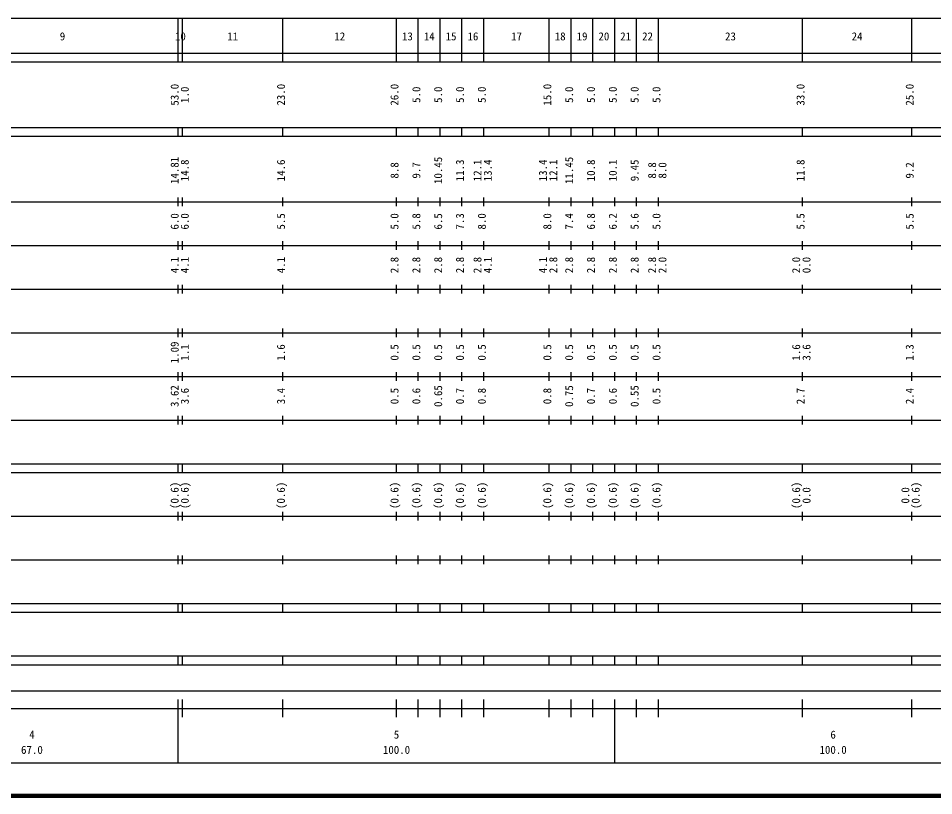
# Model space of a CAD drawing. Units: millimetres on the paper, enlarged 1000 times. Extents: x 40000 to 680000, y 20000 to 380000.
# Drawn here: x 231378 to 441040, y 20000 to 198000 of the extents above; entities that cross this region are included whole.
import ezdxf
from ezdxf.enums import TextEntityAlignment as Align

# ---------------------------------------------------------------- set-up
doc = ezdxf.new("R2010")
doc.units = ezdxf.units.MM
doc.header["$LTSCALE"] = 1000
doc.layers.add('M-TTL', color=2, linetype='Continuous', lineweight=140)
doc.layers.add('M-TTL-BAND', color=7, linetype='Continuous', lineweight=25)
doc.styles.add('ＭＳ ゴシック', font='')
doc.styles.get('ＭＳ ゴシック').set_extended_font_data('MS Gothic')

msp = doc.modelspace()

# ---------------------------------------------------------------- linework, layer by layer
at = {"layer": 'M-TTL'}
msp.add_line((40000, 20000), (680000, 20000), dxfattribs=at)
at = {"layer": 'M-TTL-BAND'}
for p, q in [((68000, 198000), (579000, 198000)), ((268000, 188000), (268000, 198000)), ((269000, 188000), (269000, 198000)), ((292000, 188000), (292000, 198000)), ((318000, 188000), (318000, 198000)), ((323000, 188000), (323000, 198000)), ((328000, 188000), (328000, 198000)), ((333000, 188000), (333000, 198000)), ((338000, 188000), (338000, 198000)), ((353000, 188000), (353000, 198000)), ((358000, 188000), (358000, 198000)), ((363000, 188000), (363000, 198000)), ((368000, 188000), (368000, 198000)), ((373000, 188000), (373000, 198000)), ((378000, 188000), (378000, 198000)), ((411000, 188000), (411000, 198000)), ((436000, 188000), (436000, 198000)), ((40000, 190000), (579000, 190000)), ((40000, 188000), (579000, 188000)), ((40000, 173000), (579000, 173000)), ((268000, 171000), (268000, 173000)), ((269000, 171000), (269000, 173000)), ((292000, 171000), (292000, 173000)), ((318000, 171000), (318000, 173000)), ((323000, 171000), (323000, 173000)), ((328000, 171000), (328000, 173000)), ((333000, 171000), (333000, 173000)), ((338000, 171000), (338000, 173000)), ((353000, 171000), (353000, 173000)), ((358000, 171000), (358000, 173000)), ((363000, 171000), (363000, 173000)), ((368000, 171000), (368000, 173000)), ((373000, 171000), (373000, 173000)), ((378000, 171000), (378000, 173000)), ((411000, 171000), (411000, 173000)), ((436000, 171000), (436000, 173000)), ((40000, 171000), (579000, 171000)), ((40000, 156000), (579000, 156000)), ((268000, 155000), (268000, 157000)), ((269000, 155000), (269000, 157000)), ((292000, 155000), (292000, 157000)), ((318000, 155000), (318000, 157000)), ((323000, 155000), (323000, 157000)), ((328000, 155000), (328000, 157000)), ((333000, 155000), (333000, 157000)), ((338000, 155000), (338000, 157000)), ((353000, 155000), (353000, 157000)), ((358000, 155000), (358000, 157000)), ((363000, 155000), (363000, 157000)), ((368000, 155000), (368000, 157000)), ((373000, 155000), (373000, 157000)), ((378000, 155000), (378000, 157000)), ((411000, 155000), (411000, 157000)), ((436000, 155000), (436000, 157000)), ((268000, 145000), (268000, 147000)), ((269000, 145000), (269000, 147000)), ((292000, 145000), (292000, 147000)), ((318000, 145000), (318000, 147000)), ((323000, 145000), (323000, 147000)), ((328000, 145000), (328000, 147000)), ((333000, 145000), (333000, 147000)), ((338000, 145000), (338000, 147000)), ((353000, 145000), (353000, 147000)), ((358000, 145000), (358000, 147000)), ((363000, 145000), (363000, 147000)), ((368000, 145000), (368000, 147000)), ((373000, 145000), (373000, 147000)), ((378000, 145000), (378000, 147000)), ((411000, 145000), (411000, 147000)), ((436000, 145000), (436000, 147000)), ((46000, 146000), (579000, 146000)), ((268000, 135000), (268000, 137000)), ((269000, 135000), (269000, 137000)), ((292000, 135000), (292000, 137000)), ((318000, 135000), (318000, 137000)), ((323000, 135000), (323000, 137000)), ((328000, 135000), (328000, 137000)), ((333000, 135000), (333000, 137000)), ((338000, 135000), (338000, 137000)), ((353000, 135000), (353000, 137000)), ((358000, 135000), (358000, 137000)), ((363000, 135000), (363000, 137000)), ((368000, 135000), (368000, 137000)), ((373000, 135000), (373000, 137000)), ((378000, 135000), (378000, 137000)), ((411000, 135000), (411000, 137000)), ((436000, 135000), (436000, 137000)), ((52000, 136000), (579000, 136000)), ((46000, 126000), (579000, 126000)), ((268000, 125000), (268000, 127000)), ((269000, 125000), (269000, 127000)), ((292000, 125000), (292000, 127000)), ((318000, 125000), (318000, 127000)), ((323000, 125000), (323000, 127000)), ((328000, 125000), (328000, 127000)), ((333000, 125000), (333000, 127000)), ((338000, 125000), (338000, 127000)), ((353000, 125000), (353000, 127000)), ((358000, 125000), (358000, 127000)), ((363000, 125000), (363000, 127000)), ((368000, 125000), (368000, 127000)), ((373000, 125000), (373000, 127000)), ((378000, 125000), (378000, 127000)), ((411000, 125000), (411000, 127000)), ((436000, 125000), (436000, 127000)), ((52000, 116000), (579000, 116000)), ((268000, 115000), (268000, 117000)), ((269000, 115000), (269000, 117000)), ((292000, 115000), (292000, 117000)), ((318000, 115000), (318000, 117000)), ((323000, 115000), (323000, 117000)), ((328000, 115000), (328000, 117000)), ((333000, 115000), (333000, 117000)), ((338000, 115000), (338000, 117000)), ((353000, 115000), (353000, 117000)), ((358000, 115000), (358000, 117000)), ((363000, 115000), (363000, 117000)), ((368000, 115000), (368000, 117000)), ((373000, 115000), (373000, 117000)), ((378000, 115000), (378000, 117000)), ((411000, 115000), (411000, 117000)), ((436000, 115000), (436000, 117000)), ((268000, 105000), (268000, 107000)), ((269000, 105000), (269000, 107000)), ((292000, 105000), (292000, 107000)), ((318000, 105000), (318000, 107000)), ((323000, 105000), (323000, 107000)), ((328000, 105000), (328000, 107000)), ((333000, 105000), (333000, 107000)), ((338000, 105000), (338000, 107000)), ((353000, 105000), (353000, 107000)), ((358000, 105000), (358000, 107000)), ((363000, 105000), (363000, 107000)), ((368000, 105000), (368000, 107000)), ((373000, 105000), (373000, 107000)), ((378000, 105000), (378000, 107000)), ((411000, 105000), (411000, 107000)), ((436000, 105000), (436000, 107000)), ((46000, 106000), (579000, 106000)), ((40000, 96000), (579000, 96000)), ((268000, 94000), (268000, 96000)), ((269000, 94000), (269000, 96000)), ((292000, 94000), (292000, 96000)), ((318000, 94000), (318000, 96000)), ((323000, 94000), (323000, 96000)), ((328000, 94000), (328000, 96000)), ((333000, 94000), (333000, 96000)), ((338000, 94000), (338000, 96000)), ((353000, 94000), (353000, 96000)), ((358000, 94000), (358000, 96000)), ((363000, 94000), (363000, 96000)), ((368000, 94000), (368000, 96000)), ((373000, 94000), (373000, 96000)), ((378000, 94000), (378000, 96000)), ((411000, 94000), (411000, 96000)), ((436000, 94000), (436000, 96000)), ((40000, 94000), (579000, 94000)), ((49000, 84000), (579000, 84000)), ((268000, 83000), (268000, 85000)), ((269000, 83000), (269000, 85000)), ((292000, 83000), (292000, 85000)), ((318000, 83000), (318000, 85000)), ((323000, 83000), (323000, 85000)), ((328000, 83000), (328000, 85000)), ((333000, 83000), (333000, 85000)), ((338000, 83000), (338000, 85000)), ((353000, 83000), (353000, 85000)), ((358000, 83000), (358000, 85000)), ((363000, 83000), (363000, 85000)), ((368000, 83000), (368000, 85000)), ((373000, 83000), (373000, 85000)), ((378000, 83000), (378000, 85000)), ((411000, 83000), (411000, 85000)), ((436000, 83000), (436000, 85000)), ((40000, 74000), (579000, 74000)), ((268000, 73000), (268000, 75000)), ((269000, 73000), (269000, 75000)), ((292000, 73000), (292000, 75000)), ((318000, 73000), (318000, 75000)), ((323000, 73000), (323000, 75000)), ((328000, 73000), (328000, 75000)), ((333000, 73000), (333000, 75000)), ((338000, 73000), (338000, 75000)), ((353000, 73000), (353000, 75000)), ((358000, 73000), (358000, 75000)), ((363000, 73000), (363000, 75000)), ((368000, 73000), (368000, 75000)), ((373000, 73000), (373000, 75000)), ((378000, 73000), (378000, 75000)), ((411000, 73000), (411000, 75000)), ((436000, 73000), (436000, 75000)), ((40000, 64000), (579000, 64000)), ((268000, 62000), (268000, 64000)), ((269000, 62000), (269000, 64000)), ((292000, 62000), (292000, 64000)), ((318000, 62000), (318000, 64000)), ((323000, 62000), (323000, 64000)), ((328000, 62000), (328000, 64000)), ((333000, 62000), (333000, 64000)), ((338000, 62000), (338000, 64000)), ((353000, 62000), (353000, 64000)), ((358000, 62000), (358000, 64000)), ((363000, 62000), (363000, 64000)), ((368000, 62000), (368000, 64000)), ((373000, 62000), (373000, 64000)), ((378000, 62000), (378000, 64000)), ((411000, 62000), (411000, 64000)), ((436000, 62000), (436000, 64000)), ((40000, 62000), (579000, 62000)), ((40000, 52000), (579000, 52000)), ((268000, 50000), (268000, 52000)), ((269000, 50000), (269000, 52000)), ((292000, 50000), (292000, 52000)), ((318000, 50000), (318000, 52000)), ((323000, 50000), (323000, 52000)), ((328000, 50000), (328000, 52000)), ((333000, 50000), (333000, 52000)), ((338000, 50000), (338000, 52000)), ((353000, 50000), (353000, 52000)), ((358000, 50000), (358000, 52000)), ((363000, 50000), (363000, 52000)), ((368000, 50000), (368000, 52000)), ((373000, 50000), (373000, 52000)), ((378000, 50000), (378000, 52000)), ((411000, 50000), (411000, 52000)), ((436000, 50000), (436000, 52000)), ((40000, 50000), (579000, 50000)), ((71000, 44000), (561000, 44000)), ((268000, 27500), (268000, 42000)), ((269000, 38000), (269000, 42000)), ((292000, 38000), (292000, 42000)), ((318000, 38000), (318000, 42000)), ((323000, 38000), (323000, 42000)), ((328000, 38000), (328000, 42000)), ((333000, 38000), (333000, 42000)), ((338000, 38000), (338000, 42000)), ((353000, 38000), (353000, 42000)), ((358000, 38000), (358000, 42000)), ((363000, 38000), (363000, 42000)), ((368000, 27500), (368000, 42000)), ((373000, 38000), (373000, 42000)), ((378000, 38000), (378000, 42000)), ((411000, 38000), (411000, 42000)), ((436000, 38000), (436000, 42000)), ((40000, 40000), (579000, 40000)), ((68000, 27500), (579000, 27500))]:
    msp.add_line(p, q, dxfattribs=at)

# ---------------------------------------------------------------- texts
at = {"layer": 'M-TTL-BAND', "style": 'ＭＳ ゴシック'}
for s, p in [('9', (241500, 192405)), ('10', (268500, 192405)), ('11', (280500, 192405)), ('12', (305000, 192405)), ('13', (320500, 192405)), ('14', (325500, 192405)), ('15', (330500, 192405)), ('16', (335500, 192405)), ('17', (345500, 192405)), ('18', (355500, 192405)), ('19', (360500, 192405)), ('20', (365500, 192405)), ('21', (370500, 192405)), ('22', (375500, 192405)), ('23', (394500, 192405)), ('24', (423500, 192405)), ('4', (234500, 32523)), ('5', (318000, 32523)), ('6', (418000, 32523)), ('67.0', (234500, 29033)), ('100.0', (318000, 29033)), ('100.0', (418000, 29033))]:
    msp.add_text(s, height=1833, dxfattribs=at).set_placement(p, align=Align.BOTTOM_CENTER)
for s, p in [('53.0', (268647, 180500)), ('23.0', (293000, 180500)), ('26.0', (319000, 180500)), ('15.0', (354000, 180500)), ('33.0', (412000, 180500)), ('25.0', (437000, 180500)), ('1.0', (270966, 180500)), ('5.0', (324000, 180500)), ('5.0', (329000, 180500)), ('5.0', (334000, 180500)), ('5.0', (339000, 180500)), ('5.0', (359000, 180500)), ('5.0', (364000, 180500)), ('5.0', (369000, 180500)), ('5.0', (374000, 180500)), ('5.0', (379000, 180500)), ('14.81', (268647, 163174)), ('10.45', (329000, 163174)), ('11.45', (359000, 163174)), ('14.8', (270966, 163174)), ('14.6', (293000, 163174)), ('8.8', (319000, 163174)), ('9.7', (324000, 163174)), ('11.3', (334000, 163174)), ('12.1', (338000, 163174)), ('13.4', (340370, 163174)), ('13.4', (353000, 163174)), ('12.1', (355370, 163174)), ('10.8', (364000, 163174)), ('10.1', (369000, 163174)), ('9.45', (374000, 163174)), ('8.8', (378000, 163174)), ('8.0', (380370, 163174)), ('11.8', (412000, 163174)), ('9.2', (437000, 163174)), ('6.0', (268647, 151500)), ('6.0', (270966, 151500)), ('5.5', (293000, 151500)), ('5.0', (319000, 151500)), ('5.8', (324000, 151500)), ('6.5', (329000, 151500)), ('7.3', (334000, 151500)), ('8.0', (339000, 151500)), ('8.0', (354000, 151500)), ('7.4', (359000, 151500)), ('6.8', (364000, 151500)), ('6.2', (369000, 151500)), ('5.6', (374000, 151500)), ('5.0', (379000, 151500)), ('5.5', (412000, 151500)), ('5.5', (437000, 151500)), ('4.1', (268647, 141500)), ('4.1', (270966, 141500)), ('4.1', (293000, 141500)), ('2.8', (319000, 141500)), ('2.8', (324000, 141500)), ('2.8', (329000, 141500)), ('2.8', (334000, 141500)), ('2.8', (338000, 141500)), ('4.1', (340370, 141500)), ('4.1', (353000, 141500)), ('2.8', (355370, 141500)), ('2.8', (359000, 141500)), ('2.8', (364000, 141500)), ('2.8', (369000, 141500)), ('2.8', (374000, 141500)), ('2.8', (378000, 141500)), ('2.0', (380370, 141500)), ('2.0', (411000, 141500)), ('0.0', (413370, 141500)), ('1.09', (268647, 121500)), ('1.1', (270966, 121500)), ('1.6', (293000, 121500)), ('0.5', (319000, 121500)), ('0.5', (324000, 121500)), ('0.5', (329000, 121500)), ('0.5', (334000, 121500)), ('0.5', (339000, 121500)), ('0.5', (354000, 121500)), ('0.5', (359000, 121500)), ('0.5', (364000, 121500)), ('0.5', (369000, 121500)), ('0.5', (374000, 121500)), ('0.5', (379000, 121500)), ('1.6', (411000, 121500)), ('3.6', (413370, 121500)), ('1.3', (437000, 121500)), ('3.62', (268647, 111500)), ('3.6', (270966, 111500)), ('3.4', (293000, 111500)), ('0.5', (319000, 111500)), ('0.6', (324000, 111500)), ('0.65', (329000, 111500)), ('0.7', (334000, 111500)), ('0.8', (339000, 111500)), ('0.8', (354000, 111500)), ('0.75', (359000, 111500)), ('0.7', (364000, 111500)), ('0.6', (369000, 111500)), ('0.55', (374000, 111500)), ('0.5', (379000, 111500)), ('2.7', (412000, 111500)), ('2.4', (437000, 111500)), ('(0.6)', (268647, 88764)), ('(0.6)', (270966, 88764)), ('(0.6)', (293000, 88764)), ('(0.6)', (319000, 88764)), ('(0.6)', (324000, 88764)), ('(0.6)', (329000, 88764)), ('(0.6)', (334000, 88764)), ('(0.6)', (339000, 88764)), ('(0.6)', (354000, 88764)), ('(0.6)', (359000, 88764)), ('(0.6)', (364000, 88764)), ('(0.6)', (369000, 88764)), ('(0.6)', (374000, 88764)), ('(0.6)', (379000, 88764)), ('(0.6)', (411000, 88764)), ('0.0', (413370, 88764)), ('0.0', (436000, 88764)), ('(0.6)', (438370, 88764))]:
    msp.add_text(s, height=1833, rotation=90, dxfattribs=at).set_placement(p, align=Align.BOTTOM_CENTER)

doc.saveas('drawing.dxf')
